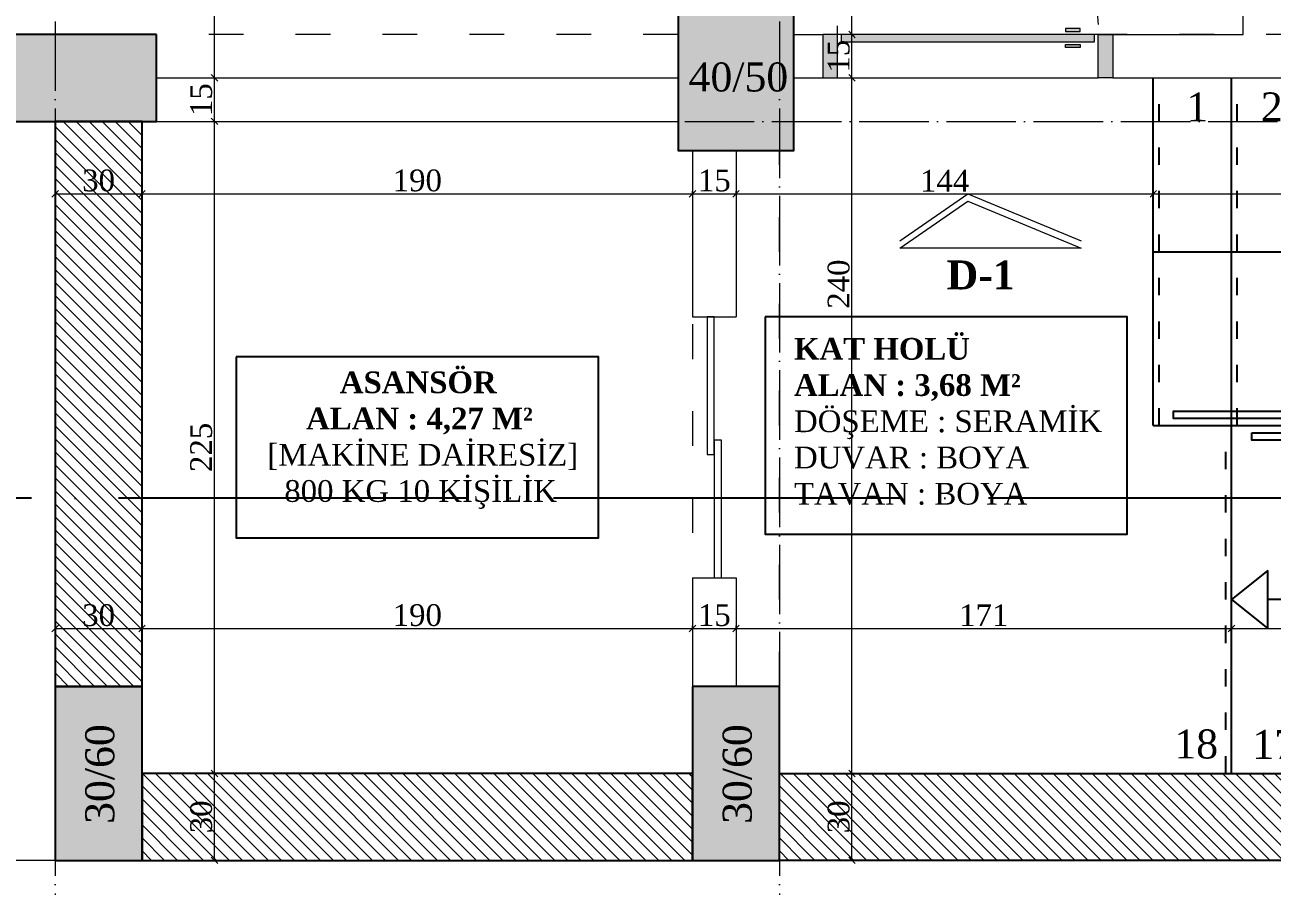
# Model space of a CAD drawing. Header units: metres. Extents: x -5196 to 34307, y 7076 to 19260.
# Drawn here: x 12351.7 to 12782.1, y 9817.4 to 10114.6 of the extents above; entities that cross this region are included whole.
import ezdxf

# ---------------------------------------------------------------- set-up
doc = ezdxf.new("R2010")
doc.units = ezdxf.units.M
for name, pattern in [('ACAD_ISO03W100', [30, 12, -18]), ('ACAD_ISO04W100', [30, 24, -3, 0, -3]), ('DUZ', [0])]:
    doc.linetypes.add(name, pattern=pattern)
doc.layers.add('YLZ-AKS', color=7, linetype='ACAD_ISO04W100', lineweight=5, true_color=0x2e2f36)
doc.layers.add('YLZ-TARAMA', color=7, linetype='Continuous', lineweight=5, true_color=0x686d6c)
for name, color, linetype, lineweight in [('YLZ-DUVAR', 151, 'Continuous', 20), ('YLZ-KAPI', 241, 'Continuous', 9), ('YLZ-TEFRİŞ', 191, 'Continuous', 20), ('YLZ-ÖLÇÜ', 251, 'Continuous', 5)]:
    doc.layers.add(name, color=color, linetype=linetype, lineweight=lineweight)
for name, color, linetype in [('YLZ-Kesit Çizgisi', 10, 'Continuous'), ('YLZ-KOLON', 191, 'Continuous'), ('YLZ-KORKULUK', 161, 'DUZ'), ('YLZ-MERDİVEN', 11, 'Continuous'), ('YLZ-PERDE', 113, 'Continuous'), ('YLZ-YAZI', 113, 'Continuous')]:
    doc.layers.add(name, color=color, linetype=linetype)
doc.layers.add('YLZ-KİRİŞ', color=123, linetype='ACAD_ISO03W100', lineweight=5, transparency=0.5)
doc.styles.add('ARIAL', font='times.ttf')
doc.dimstyles.new('YLZ - İç Ölçü', dxfattribs={"dimscale": 0.75, "dimtxt": 10, "dimasz": 3, "dimexe": 1.25, "dimexo": 1, "dimgap": 1, "dimtad": 1, "dimdec": 1, "dimrnd": 0.5, "dimtxsty": 'ARIAL', "dimblk": 'OBLIQUE', "dimcen": 1, "dimclrd": 256, "dimclre": 256, "dimclrt": 125, "dimadec": 0, "dimazin": 0, "dimtfac": 1, "dimtdec": 1, "dimtmove": 1, "dimatfit": 3, "dimldrblk": 'OBLIQUE', "dimfxl": 0, "dimarcsym": 0})

# ---------------------------------------------------------------- blocks, each defined once
blk = doc.blocks.new('B.K Kolon Plan')
at = {"layer": 'YLZ-TARAMA'}
h = blk.add_hatch(dxfattribs=at)
h.set_pattern_fill('ANSI33', color=256, angle=-90)
h.set_pattern_definition([(315, (-461660.3205, -4493945.85), (4.4901280605, 4.4901280605), []), (315, (-461660.3205, -4493950.34), (4.4901280605, 4.4901280605), [3.175, -1.5875])])
h.paths.add_polyline_path([(13587.01, 11241.9), (13557.01, 11241.9), (13557.01, 11181.9), (13587.01, 11181.9)])
h.paths.add_polyline_path([(14042.01, 11241.9), (13982.01, 11241.9), (13982.01, 11211.9), (14042.01, 11211.9)])
h.paths.add_polyline_path([(14412.01, 11241.9), (14382.01, 11241.9), (14382.01, 11216.9), (14382.01, 11181.9), (14412.01, 11181.9)])
h.paths.add_polyline_path([(13697.01, 10611.9), (13557.01, 10611.9), (13557.01, 10576.9), (13697.01, 10576.9)])
h.paths.add_polyline_path([(14037.01, 10586.9), (14037.01, 10614.4), (13997.01, 10614.4), (13997.01, 10576.9), (13997.01, 10554.4), (14037.01, 10554.4)])
h.paths.add_polyline_path([(14512.01, 10606.9), (14372.01, 10606.9), (14372.01, 10571.9), (14512.01, 10571.9)])
h.paths.add_polyline_path([(13817.01, 9981.9), (13657.01, 9981.9), (13657.01, 9951.9), (13817.01, 9951.9)])
h.paths.add_polyline_path([(14037.01, 9991.9), (13997.01, 9991.9), (13997.01, 9941.9), (14037.01, 9941.9)])
h.paths.add_polyline_path([(14512.01, 10011.9), (14482.01, 10011.9), (14482.01, 9951.9), (14512.01, 9951.9)])
h.paths.add_polyline_path([(13812.01, 9756.9), (13782.01, 9756.9), (13782.01, 9696.9), (13812.01, 9696.9), (13812.01, 9726.9)])
h.paths.add_polyline_path([(14032.01, 9756.9), (14002.01, 9756.9), (14002.01, 9696.9), (14032.01, 9696.9)])
h.paths.add_polyline_path([(14512.01, 9726.9), (14482.01, 9726.9), (14452.01, 9726.9), (14452.01, 9696.9), (14512.01, 9696.9)])
h = blk.add_hatch(dxfattribs=at)
h.set_pattern_fill('ANSI31', color=256, angle=-90)
h.paths.add_polyline_path([(13812.01, 9951.9), (13782.01, 9951.9), (13782.01, 9756.9), (13812.01, 9756.9)])
h.paths.add_polyline_path([(14002.01, 9726.9), (13812.01, 9726.9), (13812.01, 9696.9), (14002.01, 9696.9)])
h.paths.add_polyline_path([(14452.01, 9726.9), (14032.01, 9726.9), (14032.01, 9696.9), (14452.01, 9696.9)])
h.paths.add_polyline_path([(14512.01, 9951.9), (14482.01, 9951.9), (14482.01, 9726.9), (14512.01, 9726.9)])
at = {"layer": 'YLZ-KİRİŞ'}
for points in [[(13817.01, 9951.9), (13997.01, 9951.9), (13997.01, 9981.9), (13817.01, 9981.9)], [(14037.01, 9951.9), (14482.01, 9951.9), (14482.01, 9981.9), (14037.01, 9981.9)], [(14002.01, 9756.9), (14032.01, 9756.9), (14032.01, 9941.9), (14002.01, 9941.9)]]:
    blk.add_lwpolyline(points, close=True, dxfattribs=at)
at = {"layer": 'YLZ-KOLON'}
for points in [[(14037.01, 9991.9), (13997.01, 9991.9), (13997.01, 9941.9), (14037.01, 9941.9)], [(13817.01, 9981.9), (13657.01, 9981.9), (13657.01, 9951.9), (13817.01, 9951.9)], [(13782.01, 9756.9), (13782.01, 9696.9), (13812.01, 9696.9), (13812.01, 9756.9)], [(14002.01, 9756.9), (14002.01, 9696.9), (14032.01, 9696.9), (14032.01, 9756.9)]]:
    blk.add_lwpolyline(points, close=True, dxfattribs=at)
at = {"layer": 'YLZ-PERDE'}
for points in [[(13782.01, 9756.9), (13812.01, 9756.9), (13812.01, 9951.9), (13782.01, 9951.9)], [(14002.01, 9726.9), (13812.01, 9726.9), (13812.01, 9696.9), (14002.01, 9696.9)], [(14032.01, 9726.9), (14452.01, 9726.9), (14452.01, 9696.9), (14032.01, 9696.9)]]:
    blk.add_lwpolyline(points, close=True, dxfattribs=at)
at = {"layer": 'YLZ-YAZI', "insert": (13973.8, 9972.23), "char_height": 10, "attachment_point": 1, "style": 'ARIAL'}
blk.add_mtext_dynamic_manual_height_columns('\\pi26.82435;40/50', width=86.5254, gutter_width=12.5, heights=[18.52], dxfattribs=at)
at = {"layer": 'YLZ-YAZI', "char_height": 10, "attachment_point": 1, "rotation": 90, "style": 'ARIAL'}
for insert in [(13792.41, 9682.46), (14012.41, 9682.46)]:
    blk.add_mtext_dynamic_manual_height_columns('\\pi27.0082;30/60', width=86.5254, gutter_width=12.5, heights=[18.52], dxfattribs=dict(at, insert=insert))
blk = doc.blocks.new('Aks')
at = {"layer": 'YLZ-AKS'}
for p, q in [((479320.78, 4514594.56), (479320.78, 4512399.56)), ((479570.78, 4514594.56), (479570.78, 4512399.56)), ((478845.78, 4512904.56), (480300.78, 4512904.56)), ((478845.78, 4512649.56), (480300.78, 4512649.56))]:
    blk.add_line(p, q, dxfattribs=at)
at = {"layer": 'YLZ-Kesit Çizgisi', "linetype": 'ACAD_ISO04W100', "ltscale": 5}
blk.add_line((480363.28, 4512774.56), (478783.28, 4512774.56), dxfattribs=at)
blk = doc.blocks.new('Merdiven Z.K.')
at = {"layer": 'YLZ-KORKULUK'}
blk.add_lwpolyline([(15276.16, 9829.4), (15460.66, 9829.4), (15460.66, 9834.4), (15249.16, 9834.4), (15249.16, 9836.9), (15463.16, 9836.9), (15463.16, 9826.9), (15276.16, 9826.9)], close=True, dxfattribs=at)
at = {"layer": 'YLZ-MERDİVEN'}
for p, q in [((15242.16, 9831.9), (15242.16, 9951.9)), ((15269.16, 9831.9), (15269.16, 9951.9)), ((15296.16, 9831.9), (15296.16, 9951.9)), ((15323.16, 9831.9), (15323.16, 9951.9)), ((15350.16, 9831.9), (15350.16, 9951.9)), ((15377.16, 9831.9), (15377.16, 9951.9)), ((15404.16, 9831.9), (15404.16, 9951.9)), ((15431.16, 9831.9), (15431.16, 9951.9)), ((15458.16, 9831.9), (15458.16, 9951.9)), ((15242.16, 9831.9), (15458.16, 9831.9)), ((15269.16, 9711.9), (15269.16, 9831.9)), ((15296.16, 9711.9), (15296.16, 9831.9)), ((15323.16, 9711.9), (15323.16, 9831.9)), ((15350.16, 9711.9), (15350.16, 9831.9)), ((15377.16, 9711.9), (15377.16, 9831.9)), ((15404.16, 9711.9), (15404.16, 9831.9)), ((15431.16, 9711.9), (15431.16, 9831.9)), ((15458.16, 9711.9), (15458.16, 9831.9)), ((15458.16, 9831.9), (15578.16, 9831.9))]:
    blk.add_line(p, q, dxfattribs=at)
at = {"layer": 'YLZ-MERDİVEN', "linetype": 'ACAD_ISO03W100', "ltscale": 0.5}
for p, q in [((15244.16, 9831.9), (15244.16, 9951.9)), ((15271.16, 9831.9), (15271.16, 9951.9)), ((15298.16, 9831.9), (15298.16, 9951.9)), ((15325.16, 9831.9), (15325.16, 9951.9)), ((15352.16, 9831.9), (15352.16, 9951.9)), ((15379.16, 9831.9), (15379.16, 9951.9)), ((15406.16, 9831.9), (15406.16, 9951.9)), ((15433.16, 9831.9), (15433.16, 9951.9)), ((15460.16, 9831.9), (15460.16, 9951.9)), ((15267.16, 9711.9), (15267.16, 9831.9)), ((15294.16, 9711.9), (15294.16, 9831.9)), ((15321.16, 9711.9), (15321.16, 9831.9)), ((15348.16, 9711.9), (15348.16, 9831.9)), ((15375.16, 9711.9), (15375.16, 9831.9)), ((15402.16, 9711.9), (15402.16, 9831.9)), ((15429.16, 9711.9), (15429.16, 9831.9)), ((15456.16, 9711.9), (15456.16, 9831.9)), ((15458.16, 9829.9), (15578.16, 9829.9))]:
    blk.add_line(p, q, dxfattribs=at)
at = {"layer": 'YLZ-MERDİVEN'}
for points in [[(15242.16, 9891.9), (15518.16, 9891.9), (15518.16, 9771.9), (15281.66, 9771.9)], [(15281.66, 9781.9), (15269.16, 9771.9), (15281.66, 9761.9), (15281.66, 9781.9)]]:
    blk.add_lwpolyline(points, dxfattribs=at)
at = {"layer": 'YLZ-YAZI', "char_height": 10, "style": 'ARIAL'}
for s, width, heights, insert, attachment_point in [('\\pi10.04409;1', 23.9382, [26.46], (15243.55, 9946.9), 1), ('\\pi8.74273;2', 23.9382, [26.46], (15270.55, 9946.9), 1), ('\\pi9.18973;3', 23.9382, [26.46], (15297.55, 9946.9), 1), ('\\pi8.649;4', 23.9382, [26.46], (15324.55, 9946.9), 1), ('\\pi8.87971;6', 23.9382, [26.46], (15378.55, 9946.9), 1), ('\\pi9.15008;8', 23.9382, [26.46], (15432.55, 9946.9), 1), ('\\pi8.88692;9', 23.9382, [26.46], (15459.55, 9946.9), 1), ('\\pi9.11763;5', 23.9382, [26.46], (15351.55, 9946.9), 1), ('\\pi8.87971;7', 23.9382, [26.46], (15405.55, 9946.9), 1), ('M: 18*16,67*27', 344.3033, [10.2], (15400.29, 9906.86), 3), ('\\pi5.71461;10', 23.9382, [26.46], (15556.89, 9823.72), 1), ('\\pi5.87683;18', 23.9382, [26.46], (15243.55, 9716.9), 7), ('\\pi5.7795;17', 23.9382, [26.46], (15270.55, 9716.9), 7), ('\\pi5.73624;16', 23.9382, [26.46], (15297.55, 9716.9), 7), ('\\pi5.93811;15', 23.9382, [26.46], (15324.55, 9716.9), 7), ('\\pi5.7074;14', 23.9382, [26.46], (15351.55, 9716.9), 7), ('\\pi6.06428;13', 23.9382, [26.46], (15378.55, 9716.9), 7), ('\\pi5.75787;12', 23.9382, [26.46], (15405.55, 9716.9), 7), ('\\pi6.35267;11', 23.9382, [26.46], (15432.55, 9716.9), 7)]:
    blk.add_mtext_dynamic_manual_height_columns(s, width=width, gutter_width=12.5, heights=heights, dxfattribs=dict(at, insert=insert, attachment_point=attachment_point))
blk = doc.blocks.new("Kapı 100'lük")
at = {"lineweight": 0, "true_color": 0x939598, "transparency": 33554559}
h = blk.add_hatch(color=252, dxfattribs=at)
h.dxf.hatch_style = 1
h.paths.add_polyline_path([(2266.37, 2744.27), (2271.37, 2744.27), (2271.37, 2759.27), (2266.37, 2759.27)])
h.paths.add_polyline_path([(2272.62, 2756.77), (2360.12, 2756.77), (2360.12, 2759.27), (2272.62, 2759.27)])
h.paths.add_polyline_path([(2277.62, 2754.77), (2282.62, 2754.77), (2282.62, 2755.77), (2277.62, 2755.77)])
h.paths.add_polyline_path([(2282.62, 2760.27), (2282.62, 2761.27), (2277.62, 2761.27), (2277.62, 2760.27)])
h.paths.add_polyline_path([(2361.37, 2759.27), (2361.37, 2744.27), (2366.37, 2744.27), (2366.37, 2759.27)])
at = {"layer": 'YLZ-KAPI', "linetype": 'ACAD_ISO03W100', "ltscale": 0.25}
blk.add_line((2361.37, 2759.27), (2361.37, 2849.27), dxfattribs=at)
at = {"layer": 'YLZ-KAPI'}
blk.add_line((2361.37, 2744.27), (2271.37, 2744.27), dxfattribs=at)
for points in [[(2266.37, 2759.27), (2266.37, 2744.27), (2271.37, 2744.27), (2271.37, 2759.27)], [(2360.12, 2756.77), (2272.62, 2756.77), (2272.62, 2759.27), (2360.12, 2759.27)], [(2282.62, 2761.27), (2282.62, 2760.27), (2277.62, 2760.27), (2277.62, 2761.27)], [(2366.37, 2759.27), (2366.37, 2744.27), (2361.37, 2744.27), (2361.37, 2759.27)], [(2282.62, 2754.77), (2282.62, 2755.77), (2277.62, 2755.77), (2277.62, 2754.77)]]:
    blk.add_lwpolyline(points, close=True, dxfattribs=at)
at = {"layer": 'YLZ-KAPI', "linetype": 'ACAD_ISO03W100', "ltscale": 0.25}
blk.add_arc((2361.37, 2759.27), 90, 90, 180, dxfattribs=at)
blk = doc.blocks.new('KP-2')
at = {"layer": 'YLZ-KAPI'}
for points in [[(13088.16, 12384.4), (13088.16, 12336.9), (13090.66, 12336.9), (13090.66, 12384.4)], [(13090.66, 12341.9), (13090.66, 12294.4), (13093.16, 12294.4), (13093.16, 12341.9)]]:
    blk.add_lwpolyline(points, close=True, dxfattribs=at)
at = {"xscale": -1}
blk.add_blockref("Kapı 100'lük", (15494.53, 9722.63), dxfattribs=at)
blk = doc.blocks.new('B.K. Tefriş')
at = {"layer": 'YLZ-TEFRİŞ'}
for points in [[(13154.72, 7410.65), (13178.16, 7426.9), (13217.22, 7410.65)], [(13217.22, 7408.15), (13154.72, 7408.15), (13178.16, 7424.4), (13217.22, 7408.15)]]:
    blk.add_lwpolyline(points, dxfattribs=at)
at = {"layer": 'YLZ-TEFRİŞ', "insert": (13170.86, 7393.88), "char_height": 10, "attachment_point": 7, "style": 'ARIAL'}
blk.add_mtext_dynamic_manual_height_columns('{\\fTimes New Roman|b1|i0|c162|p18;D-1}', width=184.1101, gutter_width=6.25, heights=[51.99], dxfattribs=at)
blk = doc.blocks.new('Z.K.-Mahal İsimleri')
at = {"layer": 'YLZ-YAZI'}
blk.add_lwpolyline([(-2430.41, -11864.74), (-2430.41, -11939.74), (-2305.41, -11939.74), (-2305.41, -11864.74), (-2430.41, -11864.74)], dxfattribs=at)
blk.add_lwpolyline([(-2612.91, -11878.49), (-2612.91, -11940.99), (-2487.91, -11940.99), (-2487.91, -11878.49)], close=True, dxfattribs=at)
at = {"layer": 'YLZ-YAZI', "char_height": 7.5, "attachment_point": 1, "style": 'ARIAL'}
for s, width, heights, insert in [('{\\fTimes New Roman|b1|i0|c162|p18;KAT HOLÜ\\PALAN : 3,68 M² \\P}DÖŞEME : SERAMİK\\PDUVAR : BOYA \\PTAVAN : BOYA', 148.6174, [94.52], (-2420.41, -11871.98)), ('\\pi32.15173;{\\fTimes New Roman|b1|i0|c162|p18;ASANSÖR}\\P\\pi20.50613;{\\fTimes New Roman|b1|i0|c162|p18;ALAN : 4,27 M² }\\P\\pi7.1406;[MAKİNE DAİRESİZ]\\P\\pi12.98055;800 KG 10 KİŞİLİK', 117.3508, [94.03], (-2609.31, -11883.54))]:
    blk.add_mtext_dynamic_manual_height_columns(s, width=width, gutter_width=12.5, heights=heights, dxfattribs=dict(at, insert=insert))
blk = doc.blocks.new('_Oblique')
at = {"color": 0, "linetype": 'ByBlock', "lineweight": -2}
blk.add_line((-0.5, -0.5), (0.5, 0.5), dxfattribs=at)
blk = doc.blocks.new('*D6271')
at = {"layer": 'Defpoints', "color": 0, "transparency": 16777216}
for p in [(12362.1, 9906.32), (12392.1, 9906.32), (12392.1, 9906.32)]:
    blk.add_point(p, dxfattribs=at)
at = {"layer": 'YLZ-ÖLÇÜ', "color": 251, "lineweight": -2, "transparency": 16777216}
for p, q in [((12362.1, 9906.32), (12362.1, 9907.26)), ((12362.1, 9906.32), (12392.1, 9906.32)), ((12392.1, 9906.32), (12392.1, 9907.26))]:
    blk.add_line(p, q, dxfattribs=at)
at = {"layer": 'YLZ-ÖLÇÜ', "color": 251, "lineweight": -2, "transparency": 16777216, "xscale": 2.25, "yscale": 2.25, "zscale": 2.25, "rotation": 180}
blk.add_blockref('_Oblique', (12362.1, 9906.32), dxfattribs=at)
at = {"layer": 'YLZ-ÖLÇÜ', "color": 251, "lineweight": -2, "transparency": 16777216, "xscale": 2.25, "yscale": 2.25, "zscale": 2.25}
blk.add_blockref('_Oblique', (12392.1, 9906.32), dxfattribs=at)
at = {"layer": 'YLZ-ÖLÇÜ', "color": 125, "transparency": 16777216, "insert": (12377.1, 9910.89), "char_height": 7.5, "attachment_point": 5, "style": 'ARIAL'}
blk.add_mtext('30', dxfattribs=at)
blk = doc.blocks.new('*D6272')
at = {"layer": 'Defpoints', "color": 0, "transparency": 16777216}
for p in [(12392.1, 9906.32), (12582.1, 9906.32), (12582.1, 9905.07)]:
    blk.add_point(p, dxfattribs=at)
at = {"layer": 'YLZ-ÖLÇÜ', "color": 251, "lineweight": -2, "transparency": 16777216}
for p, q in [((12392.1, 9906.32), (12392.1, 9907.26)), ((12392.1, 9906.32), (12582.1, 9906.32)), ((12582.1, 9905.82), (12582.1, 9907.26))]:
    blk.add_line(p, q, dxfattribs=at)
at = {"layer": 'YLZ-ÖLÇÜ', "color": 251, "lineweight": -2, "transparency": 16777216, "xscale": 2.25, "yscale": 2.25, "zscale": 2.25, "rotation": 180}
blk.add_blockref('_Oblique', (12392.1, 9906.32), dxfattribs=at)
at = {"layer": 'YLZ-ÖLÇÜ', "color": 251, "lineweight": -2, "transparency": 16777216, "xscale": 2.25, "yscale": 2.25, "zscale": 2.25}
blk.add_blockref('_Oblique', (12582.1, 9906.32), dxfattribs=at)
at = {"layer": 'YLZ-ÖLÇÜ', "color": 125, "transparency": 16777216, "insert": (12487.1, 9910.9), "char_height": 7.5, "attachment_point": 5, "style": 'ARIAL'}
blk.add_mtext('190', dxfattribs=at)
blk = doc.blocks.new('*D6273')
at = {"layer": 'Defpoints', "color": 0, "transparency": 16777216}
for p in [(12582.1, 9905.07), (12597.1, 9906.32), (12597.1, 9906.32)]:
    blk.add_point(p, dxfattribs=at)
at = {"layer": 'YLZ-ÖLÇÜ', "color": 251, "lineweight": -2, "transparency": 16777216}
for p, q in [((12582.1, 9905.82), (12582.1, 9907.26)), ((12582.1, 9906.32), (12597.1, 9906.32)), ((12597.1, 9906.32), (12597.1, 9907.26))]:
    blk.add_line(p, q, dxfattribs=at)
at = {"layer": 'YLZ-ÖLÇÜ', "color": 251, "lineweight": -2, "transparency": 16777216, "xscale": 2.25, "yscale": 2.25, "zscale": 2.25, "rotation": 180}
blk.add_blockref('_Oblique', (12582.1, 9906.32), dxfattribs=at)
at = {"layer": 'YLZ-ÖLÇÜ', "color": 251, "lineweight": -2, "transparency": 16777216, "xscale": 2.25, "yscale": 2.25, "zscale": 2.25}
blk.add_blockref('_Oblique', (12597.1, 9906.32), dxfattribs=at)
at = {"layer": 'YLZ-ÖLÇÜ', "color": 125, "transparency": 16777216, "insert": (12589.6, 9910.89), "char_height": 7.5, "attachment_point": 5, "style": 'ARIAL'}
blk.add_mtext('15', dxfattribs=at)
blk = doc.blocks.new('*D6274')
at = {"layer": 'Defpoints', "color": 0, "transparency": 16777216}
for p in [(12597.1, 9906.32), (12768.1, 9906.32), (12768.1, 9906.32)]:
    blk.add_point(p, dxfattribs=at)
at = {"layer": 'YLZ-ÖLÇÜ', "color": 251, "lineweight": -2, "transparency": 16777216}
for p, q in [((12597.1, 9906.32), (12597.1, 9907.26)), ((12597.1, 9906.32), (12768.1, 9906.32)), ((12768.1, 9906.32), (12768.1, 9907.26))]:
    blk.add_line(p, q, dxfattribs=at)
at = {"layer": 'YLZ-ÖLÇÜ', "color": 251, "lineweight": -2, "transparency": 16777216, "xscale": 2.25, "yscale": 2.25, "zscale": 2.25, "rotation": 180}
blk.add_blockref('_Oblique', (12597.1, 9906.32), dxfattribs=at)
at = {"layer": 'YLZ-ÖLÇÜ', "color": 251, "lineweight": -2, "transparency": 16777216, "xscale": 2.25, "yscale": 2.25, "zscale": 2.25}
blk.add_blockref('_Oblique', (12768.1, 9906.32), dxfattribs=at)
at = {"layer": 'YLZ-ÖLÇÜ', "color": 125, "transparency": 16777216, "insert": (12682.6, 9910.9), "char_height": 7.5, "attachment_point": 5, "style": 'ARIAL'}
blk.add_mtext('171', dxfattribs=at)
blk = doc.blocks.new('*D6275')
at = {"layer": 'Defpoints', "color": 0, "transparency": 16777216}
for p in [(12768.1, 9906.32), (12957.1, 9906.32), (12957.1, 9906.32)]:
    blk.add_point(p, dxfattribs=at)
at = {"layer": 'YLZ-ÖLÇÜ', "color": 251, "lineweight": -2, "transparency": 16777216}
for p, q in [((12768.1, 9906.32), (12768.1, 9907.26)), ((12768.1, 9906.32), (12957.1, 9906.32)), ((12957.1, 9906.32), (12957.1, 9907.26))]:
    blk.add_line(p, q, dxfattribs=at)
at = {"layer": 'YLZ-ÖLÇÜ', "color": 251, "lineweight": -2, "transparency": 16777216, "xscale": 2.25, "yscale": 2.25, "zscale": 2.25, "rotation": 180}
blk.add_blockref('_Oblique', (12768.1, 9906.32), dxfattribs=at)
at = {"layer": 'YLZ-ÖLÇÜ', "color": 251, "lineweight": -2, "transparency": 16777216, "xscale": 2.25, "yscale": 2.25, "zscale": 2.25}
blk.add_blockref('_Oblique', (12957.1, 9906.32), dxfattribs=at)
at = {"layer": 'YLZ-ÖLÇÜ', "color": 125, "transparency": 16777216, "insert": (12862.6, 9910.9), "char_height": 7.5, "attachment_point": 5, "style": 'ARIAL'}
blk.add_mtext('189', dxfattribs=at)
blk = doc.blocks.new('*D6282')
at = {"layer": 'Defpoints', "color": 0, "transparency": 16777216}
for p in [(12741.1, 10056.32), (12957.1, 10056.32), (12957.1, 10056.32)]:
    blk.add_point(p, dxfattribs=at)
at = {"layer": 'YLZ-ÖLÇÜ', "color": 251, "lineweight": -2, "transparency": 16777216}
for p, q in [((12741.1, 10056.32), (12741.1, 10057.26)), ((12741.1, 10056.32), (12957.1, 10056.32)), ((12957.1, 10056.32), (12957.1, 10057.26))]:
    blk.add_line(p, q, dxfattribs=at)
at = {"layer": 'YLZ-ÖLÇÜ', "color": 251, "lineweight": -2, "transparency": 16777216, "xscale": 2.25, "yscale": 2.25, "zscale": 2.25, "rotation": 180}
blk.add_blockref('_Oblique', (12741.1, 10056.32), dxfattribs=at)
at = {"layer": 'YLZ-ÖLÇÜ', "color": 251, "lineweight": -2, "transparency": 16777216, "xscale": 2.25, "yscale": 2.25, "zscale": 2.25}
blk.add_blockref('_Oblique', (12957.1, 10056.32), dxfattribs=at)
at = {"layer": 'YLZ-ÖLÇÜ', "color": 125, "transparency": 16777216, "insert": (12849.1, 10060.89), "char_height": 7.5, "attachment_point": 5, "style": 'ARIAL'}
blk.add_mtext('216', dxfattribs=at)
blk = doc.blocks.new('*D6278')
at = {"layer": 'Defpoints', "color": 0, "transparency": 16777216}
for p in [(12362.1, 10056.32), (12392.1, 10056.32), (12392.1, 10056.32)]:
    blk.add_point(p, dxfattribs=at)
at = {"layer": 'YLZ-ÖLÇÜ', "color": 251, "lineweight": -2, "transparency": 16777216}
for p, q in [((12362.1, 10056.32), (12362.1, 10057.26)), ((12362.1, 10056.32), (12392.1, 10056.32)), ((12392.1, 10056.32), (12392.1, 10057.26))]:
    blk.add_line(p, q, dxfattribs=at)
at = {"layer": 'YLZ-ÖLÇÜ', "color": 251, "lineweight": -2, "transparency": 16777216, "xscale": 2.25, "yscale": 2.25, "zscale": 2.25, "rotation": 180}
blk.add_blockref('_Oblique', (12362.1, 10056.32), dxfattribs=at)
at = {"layer": 'YLZ-ÖLÇÜ', "color": 251, "lineweight": -2, "transparency": 16777216, "xscale": 2.25, "yscale": 2.25, "zscale": 2.25}
blk.add_blockref('_Oblique', (12392.1, 10056.32), dxfattribs=at)
at = {"layer": 'YLZ-ÖLÇÜ', "color": 125, "transparency": 16777216, "insert": (12377.1, 10060.89), "char_height": 7.5, "attachment_point": 5, "style": 'ARIAL'}
blk.add_mtext('30', dxfattribs=at)
blk = doc.blocks.new('*D6279')
at = {"layer": 'Defpoints', "color": 0, "transparency": 16777216}
for p in [(12392.1, 10056.32), (12582.1, 10056.32), (12582.1, 10056.32)]:
    blk.add_point(p, dxfattribs=at)
at = {"layer": 'YLZ-ÖLÇÜ', "color": 251, "lineweight": -2, "transparency": 16777216}
for p, q in [((12392.1, 10056.32), (12392.1, 10057.26)), ((12392.1, 10056.32), (12582.1, 10056.32)), ((12582.1, 10056.32), (12582.1, 10057.26))]:
    blk.add_line(p, q, dxfattribs=at)
at = {"layer": 'YLZ-ÖLÇÜ', "color": 251, "lineweight": -2, "transparency": 16777216, "xscale": 2.25, "yscale": 2.25, "zscale": 2.25, "rotation": 180}
blk.add_blockref('_Oblique', (12392.1, 10056.32), dxfattribs=at)
at = {"layer": 'YLZ-ÖLÇÜ', "color": 251, "lineweight": -2, "transparency": 16777216, "xscale": 2.25, "yscale": 2.25, "zscale": 2.25}
blk.add_blockref('_Oblique', (12582.1, 10056.32), dxfattribs=at)
at = {"layer": 'YLZ-ÖLÇÜ', "color": 125, "transparency": 16777216, "insert": (12487.1, 10060.9), "char_height": 7.5, "attachment_point": 5, "style": 'ARIAL'}
blk.add_mtext('190', dxfattribs=at)
blk = doc.blocks.new('*D6280')
at = {"layer": 'Defpoints', "color": 0, "transparency": 16777216}
for p in [(12582.1, 10056.32), (12597.1, 10056.32), (12597.1, 10056.32)]:
    blk.add_point(p, dxfattribs=at)
at = {"layer": 'YLZ-ÖLÇÜ', "color": 251, "lineweight": -2, "transparency": 16777216}
for p, q in [((12582.1, 10056.32), (12582.1, 10057.26)), ((12582.1, 10056.32), (12597.1, 10056.32)), ((12597.1, 10056.32), (12597.1, 10057.26))]:
    blk.add_line(p, q, dxfattribs=at)
at = {"layer": 'YLZ-ÖLÇÜ', "color": 251, "lineweight": -2, "transparency": 16777216, "xscale": 2.25, "yscale": 2.25, "zscale": 2.25, "rotation": 180}
blk.add_blockref('_Oblique', (12582.1, 10056.32), dxfattribs=at)
at = {"layer": 'YLZ-ÖLÇÜ', "color": 251, "lineweight": -2, "transparency": 16777216, "xscale": 2.25, "yscale": 2.25, "zscale": 2.25}
blk.add_blockref('_Oblique', (12597.1, 10056.32), dxfattribs=at)
at = {"layer": 'YLZ-ÖLÇÜ', "color": 125, "transparency": 16777216, "insert": (12589.6, 10060.89), "char_height": 7.5, "attachment_point": 5, "style": 'ARIAL'}
blk.add_mtext('15', dxfattribs=at)
blk = doc.blocks.new('*D6281')
at = {"layer": 'Defpoints', "color": 0, "transparency": 16777216}
for p in [(12597.1, 10056.32), (12741.1, 10056.32), (12741.1, 10056.32)]:
    blk.add_point(p, dxfattribs=at)
at = {"layer": 'YLZ-ÖLÇÜ', "color": 251, "lineweight": -2, "transparency": 16777216}
for p, q in [((12597.1, 10056.32), (12597.1, 10057.26)), ((12597.1, 10056.32), (12741.1, 10056.32)), ((12741.1, 10056.32), (12741.1, 10057.26))]:
    blk.add_line(p, q, dxfattribs=at)
at = {"layer": 'YLZ-ÖLÇÜ', "color": 251, "lineweight": -2, "transparency": 16777216, "xscale": 2.25, "yscale": 2.25, "zscale": 2.25, "rotation": 180}
blk.add_blockref('_Oblique', (12597.1, 10056.32), dxfattribs=at)
at = {"layer": 'YLZ-ÖLÇÜ', "color": 251, "lineweight": -2, "transparency": 16777216, "xscale": 2.25, "yscale": 2.25, "zscale": 2.25}
blk.add_blockref('_Oblique', (12741.1, 10056.32), dxfattribs=at)
at = {"layer": 'YLZ-ÖLÇÜ', "color": 125, "transparency": 16777216, "insert": (12669.1, 10060.82), "char_height": 7.5, "attachment_point": 5, "style": 'ARIAL'}
blk.add_mtext('144', dxfattribs=at)
blk = doc.blocks.new('*D6322')
at = {"layer": 'Defpoints', "color": 0, "transparency": 16777216}
for p in [(12417.1, 9856.32), (12417.1, 9856.32), (12417.1, 9826.32)]:
    blk.add_point(p, dxfattribs=at)
at = {"layer": 'YLZ-ÖLÇÜ', "color": 251, "lineweight": -2, "transparency": 16777216}
for p, q in [((12417.1, 9856.32), (12418.03, 9856.32)), ((12417.1, 9826.32), (12417.1, 9856.32)), ((12417.1, 9826.32), (12418.03, 9826.32))]:
    blk.add_line(p, q, dxfattribs=at)
at = {"layer": 'YLZ-ÖLÇÜ', "color": 251, "lineweight": -2, "transparency": 16777216, "xscale": 2.25, "yscale": 2.25, "zscale": 2.25}
for p, rotation in [((12417.1, 9856.32), 90), ((12417.1, 9826.32), 270)]:
    blk.add_blockref('_Oblique', p, dxfattribs=dict(at, rotation=rotation))
at = {"layer": 'YLZ-ÖLÇÜ', "color": 125, "transparency": 16777216, "insert": (12412.53, 9841.32), "char_height": 7.5, "attachment_point": 5, "rotation": 90, "style": 'ARIAL'}
blk.add_mtext('30', dxfattribs=at)
blk = doc.blocks.new('*D6323')
at = {"layer": 'Defpoints', "color": 0, "transparency": 16777216}
for p in [(12417.1, 10081.32), (12417.1, 10081.32), (12417.1, 9856.32)]:
    blk.add_point(p, dxfattribs=at)
at = {"layer": 'YLZ-ÖLÇÜ', "color": 251, "lineweight": -2, "transparency": 16777216}
for p, q in [((12417.1, 10081.32), (12418.03, 10081.32)), ((12417.1, 9856.32), (12417.1, 10081.32)), ((12417.1, 9856.32), (12418.03, 9856.32))]:
    blk.add_line(p, q, dxfattribs=at)
at = {"layer": 'YLZ-ÖLÇÜ', "color": 251, "lineweight": -2, "transparency": 16777216, "xscale": 2.25, "yscale": 2.25, "zscale": 2.25}
for p, rotation in [((12417.1, 10081.32), 90), ((12417.1, 9856.32), 270)]:
    blk.add_blockref('_Oblique', p, dxfattribs=dict(at, rotation=rotation))
at = {"layer": 'YLZ-ÖLÇÜ', "color": 125, "transparency": 16777216, "insert": (12412.53, 9968.82), "char_height": 7.5, "attachment_point": 5, "rotation": 90, "style": 'ARIAL'}
blk.add_mtext('225', dxfattribs=at)
blk = doc.blocks.new('*D6324')
at = {"layer": 'Defpoints', "color": 0, "transparency": 16777216}
for p in [(12417.1, 10096.32), (12417.1, 10096.32), (12417.1, 10081.32)]:
    blk.add_point(p, dxfattribs=at)
at = {"layer": 'YLZ-ÖLÇÜ', "color": 251, "lineweight": -2, "transparency": 16777216}
for p, q in [((12417.1, 10096.32), (12418.03, 10096.32)), ((12417.1, 10081.32), (12417.1, 10096.32)), ((12417.1, 10081.32), (12418.03, 10081.32))]:
    blk.add_line(p, q, dxfattribs=at)
at = {"layer": 'YLZ-ÖLÇÜ', "color": 251, "lineweight": -2, "transparency": 16777216, "xscale": 2.25, "yscale": 2.25, "zscale": 2.25}
for p, rotation in [((12417.1, 10096.32), 90), ((12417.1, 10081.32), 270)]:
    blk.add_blockref('_Oblique', p, dxfattribs=dict(at, rotation=rotation))
at = {"layer": 'YLZ-ÖLÇÜ', "color": 125, "transparency": 16777216, "insert": (12412.53, 10088.82), "char_height": 7.5, "attachment_point": 5, "rotation": 90, "style": 'ARIAL'}
blk.add_mtext('15', dxfattribs=at)
blk = doc.blocks.new('*D6325')
at = {"layer": 'Defpoints', "color": 0, "transparency": 16777216}
for p in [(12417.1, 10396.32), (12417.1, 10396.32), (12417.1, 10096.32)]:
    blk.add_point(p, dxfattribs=at)
at = {"layer": 'YLZ-ÖLÇÜ', "color": 251, "lineweight": -2, "transparency": 16777216}
for p, q in [((12417.1, 10396.32), (12418.03, 10396.32)), ((12417.1, 10096.32), (12417.1, 10396.32)), ((12417.1, 10096.32), (12418.03, 10096.32))]:
    blk.add_line(p, q, dxfattribs=at)
at = {"layer": 'YLZ-ÖLÇÜ', "color": 251, "lineweight": -2, "transparency": 16777216, "xscale": 2.25, "yscale": 2.25, "zscale": 2.25}
for p, rotation in [((12417.1, 10396.32), 90), ((12417.1, 10096.32), 270)]:
    blk.add_blockref('_Oblique', p, dxfattribs=dict(at, rotation=rotation))
at = {"layer": 'YLZ-ÖLÇÜ', "color": 125, "transparency": 16777216, "insert": (12412.53, 10300.08), "char_height": 7.5, "attachment_point": 5, "rotation": 90, "style": 'ARIAL'}
blk.add_mtext('300', dxfattribs=at)
blk = doc.blocks.new('*D6314')
at = {"layer": 'Defpoints', "color": 0, "transparency": 16777216}
for p in [(12637.1, 9856.32), (12637.1, 9856.32), (12637.1, 9826.32)]:
    blk.add_point(p, dxfattribs=at)
at = {"layer": 'YLZ-ÖLÇÜ', "color": 251, "lineweight": -2, "transparency": 16777216}
for p, q in [((12637.1, 9856.32), (12638.03, 9856.32)), ((12637.1, 9826.32), (12637.1, 9856.32)), ((12637.1, 9826.32), (12638.03, 9826.32))]:
    blk.add_line(p, q, dxfattribs=at)
at = {"layer": 'YLZ-ÖLÇÜ', "color": 251, "lineweight": -2, "transparency": 16777216, "xscale": 2.25, "yscale": 2.25, "zscale": 2.25}
for p, rotation in [((12637.1, 9856.32), 90), ((12637.1, 9826.32), 270)]:
    blk.add_blockref('_Oblique', p, dxfattribs=dict(at, rotation=rotation))
at = {"layer": 'YLZ-ÖLÇÜ', "color": 125, "transparency": 16777216, "insert": (12632.53, 9841.32), "char_height": 7.5, "attachment_point": 5, "rotation": 90, "style": 'ARIAL'}
blk.add_mtext('30', dxfattribs=at)
blk = doc.blocks.new('*D6315')
at = {"layer": 'Defpoints', "color": 0, "transparency": 16777216}
for p in [(12637.1, 10096.32), (12637.1, 10096.32), (12637.1, 9856.32)]:
    blk.add_point(p, dxfattribs=at)
at = {"layer": 'YLZ-ÖLÇÜ', "color": 251, "lineweight": -2, "transparency": 16777216}
for p, q in [((12637.1, 10096.32), (12638.03, 10096.32)), ((12637.1, 9856.32), (12637.1, 10096.32)), ((12637.1, 9856.32), (12638.03, 9856.32))]:
    blk.add_line(p, q, dxfattribs=at)
at = {"layer": 'YLZ-ÖLÇÜ', "color": 251, "lineweight": -2, "transparency": 16777216, "xscale": 2.25, "yscale": 2.25, "zscale": 2.25}
for p, rotation in [((12637.1, 10096.32), 90), ((12637.1, 9856.32), 270)]:
    blk.add_blockref('_Oblique', p, dxfattribs=dict(at, rotation=rotation))
at = {"layer": 'YLZ-ÖLÇÜ', "color": 125, "transparency": 16777216, "insert": (12632.53, 10025.16), "char_height": 7.5, "attachment_point": 5, "rotation": 90, "style": 'ARIAL'}
blk.add_mtext('240', dxfattribs=at)
blk = doc.blocks.new('*D6316')
at = {"layer": 'Defpoints', "color": 0, "transparency": 16777216}
for p in [(12637.1, 10111.32), (12637.1, 10111.32), (12637.1, 10096.32)]:
    blk.add_point(p, dxfattribs=at)
at = {"layer": 'YLZ-ÖLÇÜ', "color": 251, "lineweight": -2, "transparency": 16777216}
for p, q in [((12637.1, 10111.32), (12638.03, 10111.32)), ((12637.1, 10096.32), (12637.1, 10111.32)), ((12637.1, 10096.32), (12638.03, 10096.32))]:
    blk.add_line(p, q, dxfattribs=at)
at = {"layer": 'YLZ-ÖLÇÜ', "color": 251, "lineweight": -2, "transparency": 16777216, "xscale": 2.25, "yscale": 2.25, "zscale": 2.25}
for p, rotation in [((12637.1, 10111.32), 90), ((12637.1, 10096.32), 270)]:
    blk.add_blockref('_Oblique', p, dxfattribs=dict(at, rotation=rotation))
at = {"layer": 'YLZ-ÖLÇÜ', "color": 125, "transparency": 16777216, "insert": (12632.53, 10103.82), "char_height": 7.5, "attachment_point": 5, "rotation": 90, "style": 'ARIAL'}
blk.add_mtext('15', dxfattribs=at)
blk = doc.blocks.new('*D6317')
at = {"layer": 'Defpoints', "color": 0, "transparency": 16777216}
for p in [(12637.1, 10841.32), (12637.1, 10841.32), (12637.1, 10111.32)]:
    blk.add_point(p, dxfattribs=at)
at = {"layer": 'YLZ-ÖLÇÜ', "color": 251, "lineweight": -2, "transparency": 16777216}
for p, q in [((12637.1, 10841.32), (12638.03, 10841.32)), ((12637.1, 10111.32), (12637.1, 10841.32)), ((12637.1, 10111.32), (12638.03, 10111.32))]:
    blk.add_line(p, q, dxfattribs=at)
at = {"layer": 'YLZ-ÖLÇÜ', "color": 251, "lineweight": -2, "transparency": 16777216, "xscale": 2.25, "yscale": 2.25, "zscale": 2.25}
for p, rotation in [((12637.1, 10841.32), 90), ((12637.1, 10111.32), 270)]:
    blk.add_blockref('_Oblique', p, dxfattribs=dict(at, rotation=rotation))
at = {"layer": 'YLZ-ÖLÇÜ', "color": 125, "transparency": 16777216, "insert": (12632.52, 10476.32), "char_height": 7.5, "attachment_point": 5, "rotation": 90, "style": 'ARIAL'}
blk.add_mtext('730', dxfattribs=at)
blk = doc.blocks.new('Z.K. İç Ölçü')
at = {"layer": 'YLZ-ÖLÇÜ'}
for base, p1, p2, angle, picture, middle in [((12637.1, 10841.32), (12637.1, 10111.32), (12637.1, 10841.32), 270, '*D6317', (12632.52, 10476.32)), ((12637.1, 10111.32), (12637.1, 10096.32), (12637.1, 10111.32), 270, '*D6316', (12632.53, 10103.82)), ((12417.1, 10096.32), (12417.1, 10081.32), (12417.1, 10096.32), 270, '*D6324', (12412.53, 10088.82)), ((12417.1, 10081.32), (12417.1, 9856.32), (12417.1, 10081.32), 270, '*D6323', (12412.53, 9968.82)), ((12582.1, 10056.32), (12392.1, 10056.32), (12582.1, 10056.32), 180, '*D6279', (12487.1, 10060.9)), ((12597.1, 10056.32), (12582.1, 10056.32), (12597.1, 10056.32), 180, '*D6280', (12589.6, 10060.89)), ((12741.1, 10056.32), (12597.1, 10056.32), (12741.1, 10056.32), 180, '*D6281', (12669.1, 10060.82)), ((12957.1, 10056.32), (12741.1, 10056.32), (12957.1, 10056.32), 180, '*D6282', (12849.1, 10060.89)), ((12582.1, 9906.32), (12392.1, 9906.32), (12582.1, 9905.07), 180, '*D6272', (12487.1, 9910.9)), ((12597.1, 9906.32), (12582.1, 9905.07), (12597.1, 9906.32), 180, '*D6273', (12589.6, 9910.89)), ((12768.1, 9906.32), (12597.1, 9906.32), (12768.1, 9906.32), 180, '*D6274', (12682.6, 9910.9)), ((12957.1, 9906.32), (12768.1, 9906.32), (12957.1, 9906.32), 180, '*D6275', (12862.6, 9910.9))]:
    dim = blk.add_linear_dim(base=base, p1=p1, p2=p2, angle=angle, dimstyle='YLZ - İç Ölçü', dxfattribs=at)
    dim.commit()
    dim.dimension.update_dxf_attribs({"geometry": picture, "text_midpoint": middle})
for base, p1, p2, picture, middle in [((12417.1, 10396.32), (12417.1, 10096.32), (12417.1, 10396.32), '*D6325', (12417.1, 10300.08)), ((12637.1, 10096.32), (12637.1, 9856.32), (12637.1, 10096.32), '*D6315', (12637.1, 10025.16))]:
    dim = blk.add_linear_dim(base=base, p1=p1, p2=p2, angle=270, dimstyle='YLZ - İç Ölçü', dxfattribs=at)
    dim.commit()
    dim.dimension.update_dxf_attribs({"geometry": picture, "text_midpoint": middle, "dimtype": 128})
for p1, p2, picture, middle in [((12362.1, 10056.32), (12392.1, 10056.32), '*D6278', (12377.1, 10060.89)), ((12362.1, 9906.32), (12392.1, 9906.32), '*D6271', (12377.1, 9910.89)), ((12417.1, 9826.32), (12417.1, 9856.32), '*D6322', (12412.53, 9841.32)), ((12637.1, 9826.32), (12637.1, 9856.32), '*D6314', (12632.53, 9841.32))]:
    dim = blk.add_aligned_dim(p1=p1, p2=p2, distance=0, dimstyle='YLZ - İç Ölçü', dxfattribs=at)
    dim.commit()
    dim.dimension.update_dxf_attribs({"geometry": picture, "text_midpoint": middle})

msp = doc.modelspace()

# ---------------------------------------------------------------- linework, layer by layer
at = {"layer": 'YLZ-DUVAR'}
for p, q in [((12772.1, 10111.32), (12772.1, 10201.32)), ((12617.1, 10111.32), (12627.1, 10111.32)), ((12627.1, 10111.32), (12627.1, 10096.32)), ((12727.1, 10111.32), (12772.1, 10111.32)), ((12727.1, 10111.32), (12727.1, 10096.32)), ((12397.1, 10096.32), (12577.1, 10096.32)), ((12617.1, 10096.32), (12627.1, 10096.32)), ((12727.1, 10096.32), (13062.1, 10096.32)), ((12397.1, 10081.32), (12577.1, 10081.32)), ((12582.1, 10071.32), (12582.1, 10013.82)), ((12597.1, 10071.32), (12597.1, 10013.82)), ((12582.1, 10013.82), (12597.1, 10013.82)), ((12582.1, 9923.82), (12582.1, 9886.32)), ((12582.1, 9923.82), (12597.1, 9923.82)), ((12597.1, 9923.82), (12597.1, 9886.32))]:
    msp.add_line(p, q, dxfattribs=at)

# ---------------------------------------------------------------- block references
msp.add_blockref('B.K Kolon Plan', (-1419.91, 129.42))
for name, p in [('B.K. Tefriş', (-501.06, 2629.42)), ('KP-2', (-501.06, -2370.58)), ('Merdiven Z.K.', (-2501.06, 144.42))]:
    msp.add_blockref(name, p, dxfattribs=at)
at = {"layer": 'YLZ-TEFRİŞ'}
msp.add_blockref('Aks', (-466958.68, -4502823.23), dxfattribs=at)
at = {"layer": 'YLZ-ÖLÇÜ'}
for name, p in [('Z.K. İç Ölçü', (0, 0)), ('Z.K.-Mahal İsimleri', (15037.51, 21878.57))]:
    msp.add_blockref(name, p, dxfattribs=at)

doc.saveas('drawing.dxf')
